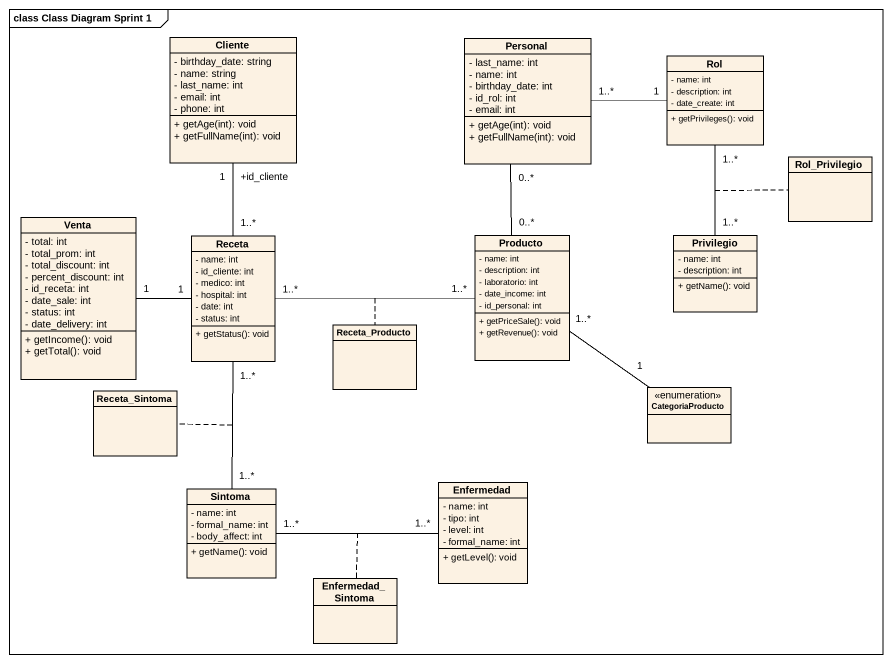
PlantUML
@startuml
mainframe class Class Diagram Sprint 1
hide circle
hide empty members
skinparam classAttributeIconSize 0
class Cliente {
  - birthday_date: string
  - name: string
  - last_name: int
  - email: int
  - phone: int
  + getAge(int): void
  + getFullName(int): void
}
class Personal {
  - last_name: int
  - name: int
  - birthday_date: int
  - id_rol: int
  - email: int
  + getAge(int): void
  + getFullName(int): void
}
class Rol {
  - name: int
  - description: int
  - date_create: int
  + getPrivileges(): void
}
class Rol_Privilegio
class Venta {
  - total: int
  - total_prom: int
  - total_discount: int
  - percent_discount: int
  - id_receta: int
  - date_sale: int
  - status: int
  - date_delivery: int
  + getIncome(): void
  + getTotal(): void
}
class Receta {
  - name: int
  - id_cliente: int
  - medico: int
  - hospital: int
  - date: int
  - status: int
  + getStatus(): void
}
class Producto {
  - name: int
  - description: int
  - laboratorio: int
  - date_income: int
  - id_personal: int
  + getPriceSale(): void
  + getRevenue(): void
}
class Privilegio {
  - name: int
  - description: int
  + getName(): void
}
class Receta_Producto
class Receta_Sintoma
enum CategoriaProducto
class Sintoma {
  - name: int
  - formal_name: int
  - body_affect: int
  + getName(): void
}
class Enfermedad {
  - name: int
  - tipo: int
  - level: int
  - formal_name: int
  + getLevel(): void
}
class Enfermedad_Sintoma
Rol "1" -left- "1..*" Personal
Receta "1..*" -up- "+id_cliente\n1" Cliente
Receta "1" -left- "1" Venta
Receta "1..*" -right- "1..*" Producto
(Receta, Producto) .. Receta_Producto
Receta "1..*" -- "1..*" Sintoma
(Receta, Sintoma) .. Receta_Sintoma
Producto "0..*" -up- "0..*" Personal
Producto "1..*" -- "1" CategoriaProducto
Privilegio "1..*" -up- "1..*" Rol
(Privilegio, Rol) .. Rol_Privilegio
Sintoma "1..*" -right- "1..*" Enfermedad
(Sintoma, Enfermedad) .. Enfermedad_Sintoma
@enduml
